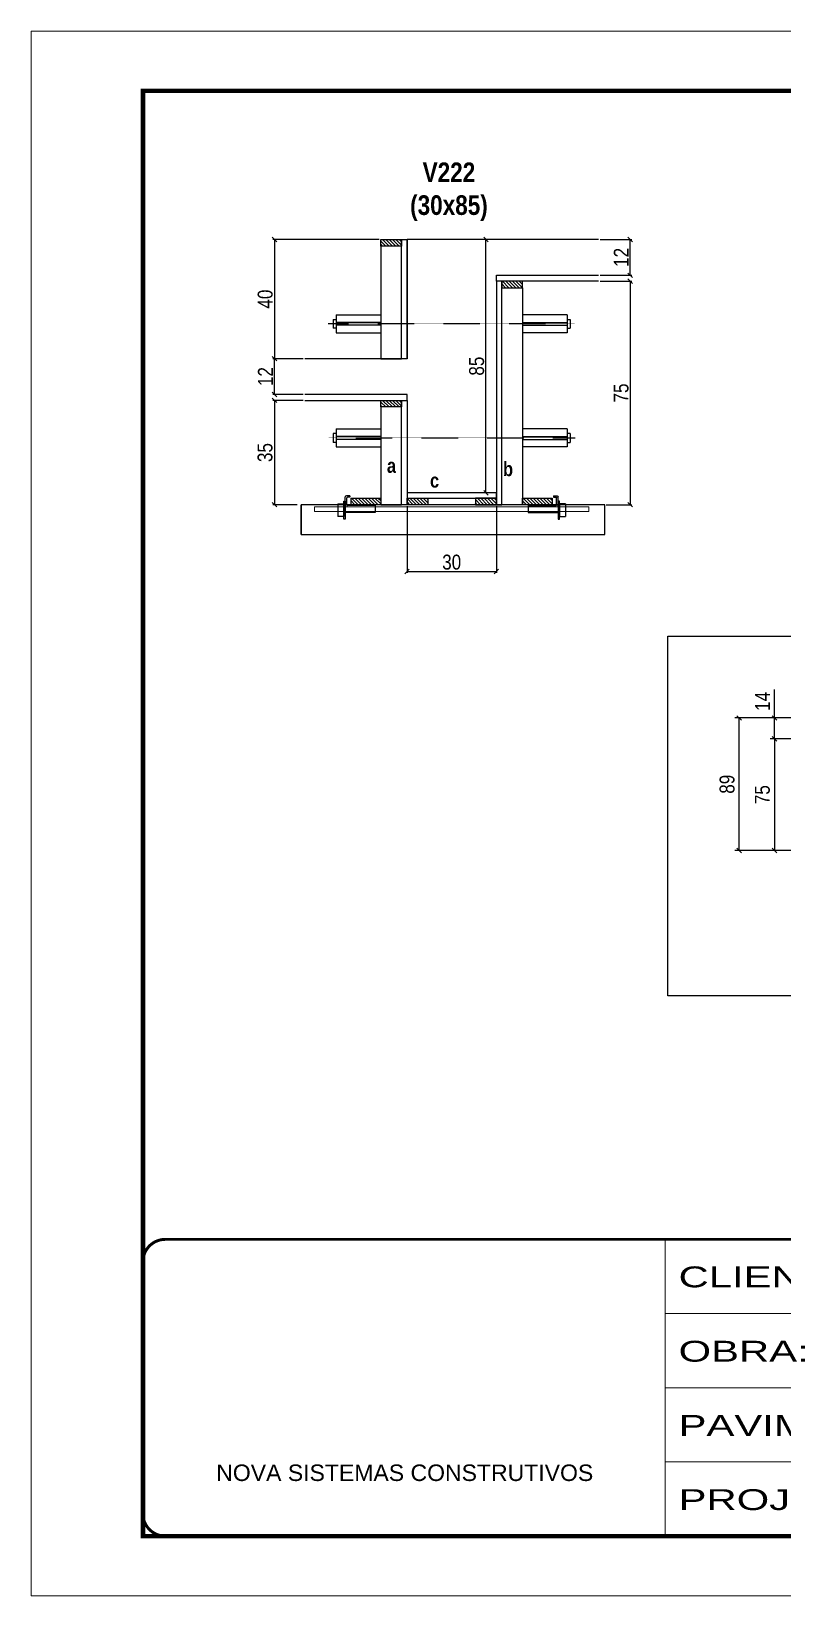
# Model space of a CAD drawing. Extents: x 2603 to 22413, y 1253 to 30260.
# Drawn here: x 4201 to 4706, y 20779 to 21829 of the extents above; entities that cross this region are included whole.
import ezdxf

# ---------------------------------------------------------------- set-up
doc = ezdxf.new("R2010")
doc.units = 0
for name, pattern in [('CONTINUO', [0]), ('DASHED', [0.75, 0.5, -0.25]), ('HIDDEN', [0.375, 0.25, -0.125])]:
    doc.linetypes.add(name, pattern=pattern)
for name, color, linetype in [('barrote', 251, 'Continuous'), ('COTA', 241, 'Continuous'), ('detalhes', 4, 'Continuous'), ('NOMENCLATURA', 7, 'Continuous'), ('Painéis', 200, 'Continuous'), ('presilha', 1, 'Continuous'), ('SARR_2.2x10', 60, 'Continuous'), ('SARR_2.2x7', 40, 'Continuous'), ('SARR_3.5x7', 81, 'Continuous'), ('TENSOR', 3, 'Continuous')]:
    doc.layers.add(name, color=color, linetype=linetype)
for name, color, linetype, lineweight in [('CONCRETO', 251, 'Continuous', 25), ('Folhas', 255, 'Continuous', 9), ('SARRAFO DE PRESSAO', 251, 'DASHED', 9), ('SCO-___-LAJ', 2, 'Continuous', 0)]:
    doc.layers.add(name, color=color, linetype=linetype, lineweight=lineweight)
doc.styles.add('ARIAL', font='arial.ttf')
doc.styles.add('COTA TECNICA', font='techl___.ttf', dxfattribs={"height": 10})
doc.styles.add('COTA TECNICA 2X', font='techl___.ttf', dxfattribs={"height": 10})
doc.styles.add('TECNICA', font='techb___.ttf', dxfattribs={"height": 10})
doc.styles.add('Tecnologia', font='')
doc.styles.get('Tecnologia').set_extended_font_data('Forgotten Futurist')
doc.dimstyles.new('PAINEL', dxfattribs={"dimtxt": 10, "dimasz": 3, "dimexe": 3, "dimexo": 3, "dimgap": 3, "dimtad": 1, "dimdec": 1, "dimzin": 12, "dimdsep": 46, "dimtxsty": 'COTA TECNICA', "dimblk1": 'OBLIQUE', "dimblk2": 'OBLIQUE', "dimsah": 1, "dimcen": 0.9, "dimclrd": 4, "dimclre": 4, "dimclrt": 240, "dimadec": 1, "dimazin": 3, "dimtfac": 1, "dimtdec": 1, "dimtmove": 0, "dimatfit": 3, "dimfxl": 1, "dimtolj": 1, "dimtzin": 12, "dimarcsym": 0})
doc.dimstyles.new('SECAO', dxfattribs={"dimscale": 0.333333, "dimtxt": 5, "dimasz": 9, "dimexe": 3, "dimexo": 3, "dimgap": 3, "dimtad": 1, "dimdec": 1, "dimlfac": 0.5, "dimzin": 12, "dimdsep": 46, "dimtxsty": 'COTA TECNICA 2X', "dimblk1": 'OBLIQUE', "dimblk2": 'OBLIQUE', "dimsah": 1, "dimcen": 0.9, "dimclrd": 4, "dimclre": 4, "dimclrt": 240, "dimadec": 1, "dimazin": 3, "dimtfac": 1, "dimtdec": 1, "dimtmove": 0, "dimatfit": 3, "dimfxl": 1, "dimtolj": 1, "dimtzin": 12, "dimarcsym": 0})

# ---------------------------------------------------------------- blocks, each defined once
blk = doc.blocks.new('9999999999')
at = {"color": 30, "linetype": 'CONTINUO'}
for p, q in [((98564.6, 34230.2), (98564.6, 34429.4)), ((98564.6, 34379.6), (99584, 34379.6)), ((98564.6, 34329.8), (99488, 34329.8)), ((98564.6, 34280), (99488, 34280))]:
    blk.add_line(p, q, dxfattribs=at)
at = {"color": 30, "linetype": 'CONTINUO', "const_width": 2}
blk.add_lwpolyline([(99584, 34230.2), (99584, 34414.4, 0.414214), (99569, 34429.4), (98229, 34429.4, 0.414214), (98214, 34414.4), (98214, 34245.2, 0.414214), (98229, 34230.2), (99584, 34230.2)], format="xyb", dxfattribs=at)
at = {"layer": 'Folhas'}
blk.add_lwpolyline([(98139, 34190.2), (99624, 34190.2), (99624, 35240.2), (98139, 35240.2)], close=True, dxfattribs=at)
at = {"layer": 'Folhas', "color": 30, "const_width": 3}
blk.add_lwpolyline([(98214, 34230.2), (99584, 34230.2), (99584, 35200.2), (98214, 35200.2)], close=True, dxfattribs=at)
at = {"color": 7, "linetype": 'Continuous', "ltscale": 5, "style": 'ARIAL'}
blk.add_text('NOVA SISTEMAS CONSTRUTIVOS', height=11.059, dxfattribs=at).set_placement((98263.2, 34267.2))
at = {"layer": 'Folhas', "color": 7, "style": 'Tecnologia', "width": 1.5}
for s, p in [('CLIENTE:', (98573.7, 34397.2)), ('OBRA:', (98573.7, 34347.3)), ('PAVIMENTO:', (98573.7, 34297.5)), ('PROJETO:', (98573.7, 34247.7))]:
    blk.add_text(s, height=14, dxfattribs=at).set_placement(p)
blk = doc.blocks.new('PRESILHA METÁLICA 1')
at = {"layer": 'presilha'}
for p, q in [((7.5, 10.6), (7.5, 19.9)), ((12, 21), (8.6, 21)), ((9, 11.6), (9, 18.9)), ((12, 19.5), (9.6, 19.5)), ((12, 21), (12, 19.5)), ((0, 13), (6, 13)), ((0, 13), (0, 0)), ((6, 0), (0, 0)), ((6, 15.5), (7.5, 15.5)), ((6, -2.5), (6, 15.5)), ((6, 13), (6, 0)), ((7.5, 15.5), (7.5, -2.5)), ((37.5, 4.1), (7.5, 4.1)), ((37.5, 11), (9.6, 11)), ((37.5, 11), (37.5, 4.1)), ((7.5, -2.5), (6, -2.5))]:
    blk.add_line(p, q, dxfattribs=at)
for centre, radius, start, end in [((8.6, 19.9), 1.14, 90, 180), ((9.6, 18.9), 0.57, 90, 180), ((9.6, 11.6), 0.57, 180, 270)]:
    blk.add_arc(centre, radius, start, end, dxfattribs=at)
blk = doc.blocks.new('_Oblique')
at = {"color": 0, "linetype": 'ByBlock', "lineweight": -2}
blk.add_line((-0.5, -0.5), (0.5, 0.5), dxfattribs=at)
blk = doc.blocks.new('*D441')
at = {"layer": 'COTA', "color": 4, "lineweight": -2, "transparency": 16777216}
for p, q in [((4384.1, 21581.4), (4363.8, 21581.4)), ((4364.8, 21581.4), (4364.8, 21511.4)), ((4380, 21511.4), (4363.8, 21511.4))]:
    blk.add_line(p, q, dxfattribs=at)
at = {"layer": 'Defpoints', "color": 0, "transparency": 16777216}
for p in [(4385.1, 21581.4), (4364.8, 21511.4), (4381, 21511.4)]:
    blk.add_point(p, dxfattribs=at)
at = {"layer": 'COTA', "color": 4, "lineweight": -2, "transparency": 16777216, "xscale": 3, "yscale": 3, "zscale": 3}
for p, rotation in [((4364.8, 21581.4), 90), ((4364.8, 21511.4), 270)]:
    blk.add_blockref('_Oblique', p, dxfattribs=dict(at, rotation=rotation))
at = {"layer": 'COTA', "color": 240, "transparency": 16777216, "insert": (4358.5, 21546.4), "char_height": 10, "attachment_point": 5, "rotation": 90, "style": 'COTA TECNICA 2X'}
blk.add_mtext('\\A1;35', dxfattribs=at)
blk = doc.blocks.new('*D442')
at = {"layer": 'COTA', "color": 4, "lineweight": -2, "transparency": 16777216}
for p, q in [((4384.1, 21609.4), (4363.8, 21609.4)), ((4364.8, 21585.4), (4364.8, 21609.4)), ((4384.1, 21585.4), (4363.8, 21585.4))]:
    blk.add_line(p, q, dxfattribs=at)
at = {"layer": 'Defpoints', "color": 0, "transparency": 16777216}
for p in [(4364.8, 21609.4), (4385.1, 21609.4), (4385.1, 21585.4)]:
    blk.add_point(p, dxfattribs=at)
at = {"layer": 'COTA', "color": 4, "lineweight": -2, "transparency": 16777216, "xscale": 3, "yscale": 3, "zscale": 3}
for p, rotation in [((4364.8, 21609.4), 90), ((4364.8, 21585.4), 270)]:
    blk.add_blockref('_Oblique', p, dxfattribs=dict(at, rotation=rotation))
at = {"layer": 'COTA', "color": 240, "transparency": 16777216, "insert": (4358.7, 21597.4), "char_height": 10, "attachment_point": 5, "rotation": 90, "style": 'COTA TECNICA 2X'}
blk.add_mtext('\\A1;12', dxfattribs=at)
blk = doc.blocks.new('*D443')
at = {"layer": 'COTA', "color": 4, "lineweight": -2, "transparency": 16777216}
for p, q in [((4583.5, 21661.4), (4604.7, 21661.4)), ((4603.7, 21661.4), (4603.7, 21511.4)), ((4587.6, 21511.4), (4604.7, 21511.4))]:
    blk.add_line(p, q, dxfattribs=at)
at = {"layer": 'Defpoints', "color": 0, "transparency": 16777216}
for p in [(4582.5, 21661.4), (4586.6, 21511.4), (4603.7, 21511.4)]:
    blk.add_point(p, dxfattribs=at)
at = {"layer": 'COTA', "color": 4, "lineweight": -2, "transparency": 16777216, "xscale": 3, "yscale": 3, "zscale": 3}
for p, rotation in [((4603.7, 21661.4), 90), ((4603.7, 21511.4), 270)]:
    blk.add_blockref('_Oblique', p, dxfattribs=dict(at, rotation=rotation))
at = {"layer": 'COTA', "color": 240, "transparency": 16777216, "insert": (4597.6, 21586.4), "char_height": 10, "attachment_point": 5, "rotation": 90, "style": 'COTA TECNICA 2X'}
blk.add_mtext('\\A1;75', dxfattribs=at)
blk = doc.blocks.new('*D2439')
at = {"layer": 'COTA', "color": 4, "lineweight": -2, "transparency": 16777216}
for p, q in [((4583.5, 21689.4), (4604.7, 21689.4)), ((4603.7, 21665.4), (4603.7, 21689.4)), ((4583.5, 21665.4), (4604.7, 21665.4))]:
    blk.add_line(p, q, dxfattribs=at)
at = {"layer": 'Defpoints', "color": 0, "transparency": 16777216}
for p in [(4582.5, 21689.4), (4603.7, 21689.4), (4582.5, 21665.4)]:
    blk.add_point(p, dxfattribs=at)
at = {"layer": 'COTA', "color": 4, "lineweight": -2, "transparency": 16777216, "xscale": 3, "yscale": 3, "zscale": 3}
for p, rotation in [((4603.7, 21689.4), 90), ((4603.7, 21665.4), 270)]:
    blk.add_blockref('_Oblique', p, dxfattribs=dict(at, rotation=rotation))
at = {"layer": 'COTA', "color": 240, "transparency": 16777216, "insert": (4597.7, 21677.4), "char_height": 10, "attachment_point": 5, "rotation": 90, "style": 'COTA TECNICA 2X'}
blk.add_mtext('\\A1;12', dxfattribs=at)
blk = doc.blocks.new('*D2440')
at = {"layer": 'COTA', "color": 4, "lineweight": -2, "transparency": 16777216}
for p, q in [((4453.8, 21510.4), (4453.8, 21465.6)), ((4513.8, 21510.4), (4513.8, 21465.6)), ((4453.8, 21466.6), (4513.8, 21466.6))]:
    blk.add_line(p, q, dxfattribs=at)
at = {"layer": 'Defpoints', "color": 0, "transparency": 16777216}
for p in [(4453.8, 21511.4), (4513.8, 21511.4), (4513.8, 21466.6)]:
    blk.add_point(p, dxfattribs=at)
at = {"layer": 'COTA', "color": 4, "lineweight": -2, "transparency": 16777216, "xscale": 3, "yscale": 3, "zscale": 3, "rotation": 180}
blk.add_blockref('_Oblique', (4453.8, 21466.6), dxfattribs=at)
at = {"layer": 'COTA', "color": 4, "lineweight": -2, "transparency": 16777216, "xscale": 3, "yscale": 3, "zscale": 3}
blk.add_blockref('_Oblique', (4513.8, 21466.6), dxfattribs=at)
at = {"layer": 'COTA', "color": 240, "transparency": 16777216, "insert": (4483.8, 21472.8), "char_height": 10, "attachment_point": 5, "style": 'COTA TECNICA 2X'}
blk.add_mtext('\\A1;30', dxfattribs=at)
blk = doc.blocks.new('*D2441')
at = {"layer": 'COTA', "color": 4, "lineweight": -2, "transparency": 16777216}
for p, q in [((4435.2, 21689.4), (4363.8, 21689.4)), ((4364.8, 21689.4), (4364.8, 21609.4)), ((4384.1, 21609.4), (4363.8, 21609.4))]:
    blk.add_line(p, q, dxfattribs=at)
at = {"layer": 'Defpoints', "color": 0, "transparency": 16777216}
for p in [(4436.2, 21689.4), (4364.8, 21609.4), (4385.1, 21609.4)]:
    blk.add_point(p, dxfattribs=at)
at = {"layer": 'COTA', "color": 4, "lineweight": -2, "transparency": 16777216, "xscale": 3, "yscale": 3, "zscale": 3}
for p, rotation in [((4364.8, 21689.4), 90), ((4364.8, 21609.4), 270)]:
    blk.add_blockref('_Oblique', p, dxfattribs=dict(at, rotation=rotation))
at = {"layer": 'COTA', "color": 240, "transparency": 16777216, "insert": (4358.6, 21649.4), "char_height": 10, "attachment_point": 5, "rotation": 90, "style": 'COTA TECNICA 2X'}
blk.add_mtext('\\A1;40', dxfattribs=at)
blk = doc.blocks.new('*D438')
at = {"layer": 'COTA', "color": 4, "lineweight": -2, "transparency": 16777216}
for p, q in [((4506.8, 21519.4), (4506.8, 21689.4)), ((4507.8, 21689.4), (4507.8, 21689.4)), ((4507.8, 21519.4), (4507.8, 21519.4))]:
    blk.add_line(p, q, dxfattribs=at)
at = {"layer": 'Defpoints', "color": 0, "transparency": 16777216}
for p in [(4506.8, 21689.4), (4506.8, 21689.4), (4506.8, 21519.4)]:
    blk.add_point(p, dxfattribs=at)
at = {"layer": 'COTA', "color": 4, "lineweight": -2, "transparency": 16777216, "xscale": 3, "yscale": 3, "zscale": 3}
for p, rotation in [((4506.8, 21689.4), 90), ((4506.8, 21519.4), 270)]:
    blk.add_blockref('_Oblique', p, dxfattribs=dict(at, rotation=rotation))
at = {"layer": 'COTA', "color": 240, "transparency": 16777216, "insert": (4500.6, 21604.4), "char_height": 10, "attachment_point": 5, "rotation": 90, "style": 'COTA TECNICA 2X'}
blk.add_mtext('\\A1;85', dxfattribs=at)
blk = doc.blocks.new('*D2488')
at = {"layer": 'COTA', "color": 4, "linetype": 'ByBlock', "lineweight": -2, "transparency": 16777216}
for p, q in [((4714.3, 21354.3), (4697.6, 21354.3)), ((4700.6, 21354.3), (4700.6, 21279.3)), ((4714.3, 21279.3), (4697.6, 21279.3))]:
    blk.add_line(p, q, dxfattribs=at)
at = {"layer": 'Defpoints', "color": 0, "linetype": 'ByBlock', "transparency": 16777216}
for p in [(4717.3, 21354.3), (4700.6, 21279.3), (4717.3, 21279.3)]:
    blk.add_point(p, dxfattribs=at)
at = {"layer": 'COTA', "color": 4, "linetype": 'ByBlock', "lineweight": -2, "transparency": 16777216, "xscale": 3, "yscale": 3, "zscale": 3}
for p, rotation in [((4700.6, 21354.3), 90), ((4700.6, 21279.3), 270)]:
    blk.add_blockref('_Oblique', p, dxfattribs=dict(at, rotation=rotation))
at = {"layer": 'COTA', "color": 240, "linetype": 'ByBlock', "transparency": 16777216, "insert": (4692.5, 21316.8), "char_height": 10, "attachment_point": 5, "rotation": 90, "style": 'COTA TECNICA'}
blk.add_mtext('\\A1;75', dxfattribs=at)
blk = doc.blocks.new('*D2489')
at = {"layer": 'COTA', "color": 4, "linetype": 'ByBlock', "lineweight": -2, "transparency": 16777216}
for p, q in [((4700.6, 21368.3), (4700.6, 21387.4)), ((4714.3, 21368.3), (4697.6, 21368.3)), ((4700.6, 21354.3), (4700.6, 21368.3)), ((4714.3, 21354.3), (4697.6, 21354.3))]:
    blk.add_line(p, q, dxfattribs=at)
at = {"layer": 'Defpoints', "color": 0, "linetype": 'ByBlock', "transparency": 16777216}
for p in [(4700.6, 21368.3), (4717.3, 21368.3), (4717.3, 21354.3)]:
    blk.add_point(p, dxfattribs=at)
at = {"layer": 'COTA', "color": 4, "linetype": 'ByBlock', "lineweight": -2, "transparency": 16777216, "xscale": 3, "yscale": 3, "zscale": 3}
for p, rotation in [((4700.6, 21368.3), 90), ((4700.6, 21354.3), 270)]:
    blk.add_blockref('_Oblique', p, dxfattribs=dict(at, rotation=rotation))
at = {"layer": 'COTA', "color": 240, "linetype": 'ByBlock', "transparency": 16777216, "insert": (4692.6, 21379.4), "char_height": 10, "attachment_point": 5, "rotation": 90, "style": 'COTA TECNICA'}
blk.add_mtext('\\A1;14', dxfattribs=at)
blk = doc.blocks.new('*D2490')
at = {"layer": 'COTA', "color": 4, "linetype": 'ByBlock', "lineweight": -2, "transparency": 16777216}
for p, q in [((4714.3, 21368.3), (4673.9, 21368.3)), ((4676.9, 21279.3), (4676.9, 21368.3)), ((4714.3, 21279.3), (4673.9, 21279.3))]:
    blk.add_line(p, q, dxfattribs=at)
at = {"layer": 'Defpoints', "color": 0, "linetype": 'ByBlock', "transparency": 16777216}
for p in [(4676.9, 21368.3), (4717.3, 21368.3), (4717.3, 21279.3)]:
    blk.add_point(p, dxfattribs=at)
at = {"layer": 'COTA', "color": 4, "linetype": 'ByBlock', "lineweight": -2, "transparency": 16777216, "xscale": 3, "yscale": 3, "zscale": 3}
for p, rotation in [((4676.9, 21368.3), 90), ((4676.9, 21279.3), 270)]:
    blk.add_blockref('_Oblique', p, dxfattribs=dict(at, rotation=rotation))
at = {"layer": 'COTA', "color": 240, "linetype": 'ByBlock', "transparency": 16777216, "insert": (4668.8, 21323.8), "char_height": 10, "attachment_point": 5, "rotation": 90, "style": 'COTA TECNICA'}
blk.add_mtext('\\A1;89', dxfattribs=at)

msp = doc.modelspace()

# ---------------------------------------------------------------- hatches: boundary and pattern name
at = {"layer": 'SARR_2.2x10'}
h = msp.add_hatch(dxfattribs=at)
h.set_pattern_fill('ANSI31', color=256, scale=0.5, angle=90)
h.set_pattern_definition([(135, (37609.7373, -102000.7688), (-1.122532015, -1.122532015), [])])
h.paths.add_polyline_path([(4416.2, 21515.8), (4416.2, 21511.4), (4436.2, 21511.4), (4436.2, 21515.8)])
h = msp.add_hatch(dxfattribs=at)
h.set_pattern_fill('ANSI31', color=256, scale=0.5, angle=90)
h.set_pattern_definition([(135, (37724.9373, -102000.7688), (-1.122532015, -1.122532015), [])])
h.paths.add_polyline_path([(4531.4, 21515.8), (4531.4, 21511.4), (4551.4, 21511.4), (4551.4, 21515.8)])
at = {"layer": 'SARR_2.2x7'}
h = msp.add_hatch(dxfattribs=at)
h.set_pattern_fill('ANSI31', color=256, scale=0.5, angle=90)
h.set_pattern_definition([(135, (37623.7373, -101827.1688), (-1.122532015, -1.122532015), [])])
h.paths.add_polyline_path([(4450.2, 21689.4), (4450.2, 21685), (4436.2, 21685), (4436.2, 21689.4)])
h = msp.add_hatch(dxfattribs=at)
h.set_pattern_fill('ANSI31', color=256, scale=0.5, angle=90)
h.set_pattern_definition([(135, (37625.7373, -101855.1688), (-1.122532015, -1.122532015), [])])
h.paths.add_polyline_path([(4517.4, 21661.4), (4517.4, 21657), (4531.4, 21657), (4531.4, 21661.4)])
h = msp.add_hatch(dxfattribs=at)
h.set_pattern_fill('ANSI31', color=256, scale=0.5, angle=90)
h.set_pattern_definition([(135, (37623.7373, -101935.1688), (-1.122532015, -1.122532015), [])])
h.paths.add_polyline_path([(4450.2, 21581.4), (4450.2, 21577), (4436.2, 21577), (4436.2, 21581.4)])
h = msp.add_hatch(dxfattribs=at)
h.set_pattern_fill('ANSI31', color=256, scale=0.5, angle=90)
h.set_pattern_definition([(135, (37689.3373, -102000.7688), (-1.122532015, -1.122532015), [])])
h.paths.add_polyline_path([(4467.8, 21511.4), (4467.8, 21515.8), (4453.8, 21515.8), (4453.8, 21511.4)])
h = msp.add_hatch(dxfattribs=at)
h.set_pattern_fill('ANSI31', color=256, scale=0.5, angle=90)
h.set_pattern_definition([(135, (37649.3373, -102000.7688), (-1.122532015, -1.122532015), [])])
h.paths.add_polyline_path([(4499.8, 21511.4), (4499.8, 21515.8), (4513.8, 21515.8), (4513.8, 21511.4)])

# ---------------------------------------------------------------- linework, layer by layer
at = {"ltscale": 3}
for p, q in [((4404.2, 21635.8), (4404.2, 21629.8)), ((4404.2, 21635.8), (4406.2, 21635.8)), ((4406.2, 21638.8), (4406.2, 21626.8)), ((4406.2, 21638.8), (4436.2, 21638.8)), ((4436.2, 21633.8), (4406.2, 21633.8)), ((4436.2, 21631.8), (4406.2, 21631.8)), ((4561.4, 21638.8), (4531.4, 21638.8)), ((4531.4, 21633.8), (4561.4, 21633.8)), ((4531.4, 21631.8), (4561.4, 21631.8)), ((4561.4, 21638.8), (4561.4, 21626.8)), ((4561.4, 21635.8), (4563.4, 21635.8)), ((4563.4, 21635.8), (4563.4, 21629.8)), ((4406.2, 21629.8), (4404.2, 21629.8)), ((4406.2, 21626.8), (4436.2, 21626.8)), ((4561.4, 21626.8), (4531.4, 21626.8)), ((4561.4, 21629.8), (4563.4, 21629.8)), ((4404.2, 21559.25), (4404.2, 21553.25)), ((4406.2, 21559.25), (4404.2, 21559.25)), ((4406.2, 21562.25), (4406.2, 21550.25)), ((4406.2, 21562.25), (4436.2, 21562.25)), ((4436.2, 21557.25), (4406.2, 21557.25)), ((4561.4, 21562.25), (4531.4, 21562.25)), ((4531.4, 21557.25), (4561.4, 21557.25)), ((4561.4, 21562.25), (4561.4, 21550.25)), ((4563.4, 21559.25), (4561.4, 21559.25)), ((4563.4, 21559.25), (4563.4, 21553.25)), ((4406.2, 21553.25), (4404.2, 21553.25)), ((4436.2, 21555.25), (4406.2, 21555.25)), ((4406.2, 21550.25), (4436.2, 21550.25)), ((4531.4, 21555.25), (4561.4, 21555.25)), ((4561.4, 21550.25), (4531.4, 21550.25)), ((4561.4, 21553.25), (4563.4, 21553.25))]:
    msp.add_line(p, q, dxfattribs=at)
at = {"layer": 'barrote'}
msp.add_lwpolyline([(4382.74, 21491.4), (4586.66, 21491.4), (4586.66, 21511.4), (4382.74, 21511.4)], close=True, dxfattribs=at)
at = {"layer": 'CONCRETO', "linetype": 'Continuous'}
for p, q in [((4582.5, 21689.4), (4453.8, 21689.4)), ((4453.8, 21609.4), (4453.8, 21689.4)), ((4453.8, 21609.4), (4385.1, 21609.4))]:
    msp.add_line(p, q, dxfattribs=at)
at = {"layer": 'COTA'}
msp.add_lwpolyline([(4628.97, 21423.06), (4880.86, 21423.06), (4880.86, 21181.8), (4628.97, 21181.8)], close=True, dxfattribs=at)
at = {"layer": 'detalhes', "color": 250}
msp.add_line((4382.74, 21491.4), (4382.74, 21511.4), dxfattribs=at)
at = {"layer": 'Painéis', "linetype": 'Continuous'}
for points in [[(4450.2, 21609.4), (4450.2, 21689.4), (4453.8, 21689.4), (4453.8, 21609.4)], [(4517.4, 21511.4), (4517.4, 21661.4), (4513.8, 21661.4), (4513.8, 21511.4)], [(4450.2, 21511.4), (4450.2, 21581.4), (4453.8, 21581.4), (4453.8, 21511.4)], [(4513.8, 21519.4), (4453.8, 21519.4), (4453.8, 21515.8), (4513.8, 21515.8)]]:
    msp.add_lwpolyline(points, close=True, dxfattribs=at)
at = {"layer": 'Painéis', "linetype": 'Continuous', "elevation": 0}
for points in [[(4582.5, 21661.4), (4513.8, 21661.4), (4513.8, 21665.4), (4582.5, 21665.4)], [(4385.1, 21581.4), (4453.8, 21581.4), (4453.8, 21585.4), (4385.1, 21585.4)]]:
    msp.add_lwpolyline(points, dxfattribs=at)
at = {"layer": 'SARR_2.2x10'}
for points in [[(4416.2, 21515.8), (4436.2, 21515.8), (4436.2, 21511.4), (4416.2, 21511.4)], [(4531.4, 21515.8), (4551.4, 21515.8), (4551.4, 21511.4), (4531.4, 21511.4)]]:
    msp.add_lwpolyline(points, close=True, dxfattribs=at)
at = {"layer": 'SARR_2.2x7', "elevation": 0}
for points in [[(4436.2, 21689.4), (4450.2, 21689.4), (4450.2, 21685), (4436.2, 21685)], [(4531.4, 21661.4), (4517.4, 21661.4), (4517.4, 21657), (4531.4, 21657)]]:
    msp.add_lwpolyline(points, close=True, dxfattribs=at)
at = {"layer": 'SARR_2.2x7'}
for points in [[(4436.2, 21581.4), (4450.2, 21581.4), (4450.2, 21577), (4436.2, 21577)], [(4453.8, 21515.8), (4467.8, 21515.8), (4467.8, 21511.4), (4453.8, 21511.4)], [(4513.8, 21515.8), (4499.8, 21515.8), (4499.8, 21511.4), (4513.8, 21511.4)]]:
    msp.add_lwpolyline(points, close=True, dxfattribs=at)
at = {"layer": 'SARR_3.5x7'}
for points in [[(4450.2, 21685), (4436.2, 21685), (4436.2, 21609.4), (4450.2, 21609.4)], [(4517.4, 21657), (4531.4, 21657), (4531.4, 21511.4), (4517.4, 21511.4)]]:
    msp.add_lwpolyline(points, close=True, dxfattribs=at)
at = {"layer": 'SARR_3.5x7', "elevation": 0}
msp.add_lwpolyline([(4450.2, 21577), (4436.2, 21577), (4436.2, 21511.4), (4450.2, 21511.4)], close=True, dxfattribs=at)
at = {"layer": 'SCO-___-LAJ', "color": 1}
msp.add_lwpolyline([(4391.75, 21510.07), (4575.85, 21510.07), (4575.85, 21506.87), (4391.75, 21506.87)], close=True, dxfattribs=at)
at = {"layer": 'TENSOR', "linetype": 'HIDDEN', "ltscale": 0.5}
for p, q in [((4566.4, 21632.8), (4400.9, 21632.8)), ((4401.2, 21556.25), (4566.7, 21556.25))]:
    msp.add_line(p, q, dxfattribs=at)

# ---------------------------------------------------------------- block references
at = {"layer": 'presilha', "yscale": 0.6666666666666666, "zscale": 0.6666666666666666}
for p, xscale in [((4407.33, 21503.43), 0.6666666666666666), ((4560.27, 21503.43), -0.6666666666666666)]:
    msp.add_blockref('PRESILHA METÁLICA 1', p, dxfattribs=dict(at, xscale=xscale))
at = {"layer": 'SARRAFO DE PRESSAO', "color": 6, "linetype": 'ByBlock'}
msp.add_blockref('9999999999', (-93937.51, -13411.06), dxfattribs=at)

# ---------------------------------------------------------------- texts
at = {"layer": 'detalhes', "style": 'TECNICA'}
for s, p in [('a', (4440.32, 21532.81)), ('b', (4518.3, 21530.59)), ('c', (4469.26, 21522.87))]:
    msp.add_text(s, height=9.6, dxfattribs=at).set_placement(p)
at = {"layer": 'NOMENCLATURA', "insert": (4481.97, 21741.1), "char_height": 13.2, "attachment_point": 2, "style": 'TECNICA'}
msp.add_mtext_dynamic_manual_height_columns('V222\\P(30x85)', width=300.2766, gutter_width=1, heights=[0], dxfattribs=at)

# ---------------------------------------------------------------- dimensions: what is measured, and where the dimension line sits
at = {"layer": 'COTA'}
for base, p1, p2, picture, middle in [((4364.75, 21609.4), (4436.2, 21689.4), (4385.1, 21609.4), '*D2441', (4358.65, 21649.4)), ((4506.78, 21689.4), (4506.78, 21519.4), (4506.78, 21689.4), '*D438', (4500.64, 21604.4)), ((4603.72, 21689.4), (4582.5, 21665.4), (4582.5, 21689.4), '*D2439', (4597.66, 21677.4)), ((4603.72, 21511.4, 0), (4582.5, 21661.4), (4586.61, 21511.4, 0), '*D443', (4597.61, 21586.4, 0)), ((4364.75, 21609.4), (4385.1, 21585.4), (4385.1, 21609.4), '*D442', (4358.69, 21597.4)), ((4364.75, 21511.4, 0), (4385.1, 21581.4), (4380.99, 21511.4, 0), '*D441', (4358.53, 21546.4, 0))]:
    dim = msp.add_linear_dim(base=base, p1=p1, p2=p2, angle=90, dimstyle='SECAO', dxfattribs=at)
    dim.commit()
    dim.dimension.update_dxf_attribs({"geometry": picture, "text_midpoint": middle})
dim = msp.add_linear_dim(base=(4513.8, 21466.58), p1=(4453.8, 21511.4), p2=(4513.8, 21511.4), dimstyle='SECAO', dxfattribs=at)
dim.commit()
dim.dimension.update_dxf_attribs({"geometry": '*D2440', "text_midpoint": (4483.8, 21472.8)})
at = {"layer": 'COTA', "linetype": 'ByBlock'}
for base, p1, p2, picture, middle in [((4700.63, 21368.32), (4717.29, 21354.32), (4717.29, 21368.32), '*D2489', (4692.55, 21379.38)), ((4676.9, 21368.32), (4717.29, 21279.32), (4717.29, 21368.32), '*D2490', (4668.8, 21323.82)), ((4700.63, 21279.32), (4717.29, 21354.32), (4717.29, 21279.32), '*D2488', (4692.52, 21316.82))]:
    dim = msp.add_linear_dim(base=base, p1=p1, p2=p2, angle=90, dimstyle='PAINEL', dxfattribs=at)
    dim.commit()
    dim.dimension.update_dxf_attribs({"geometry": picture, "text_midpoint": middle})

doc.saveas('drawing.dxf')
